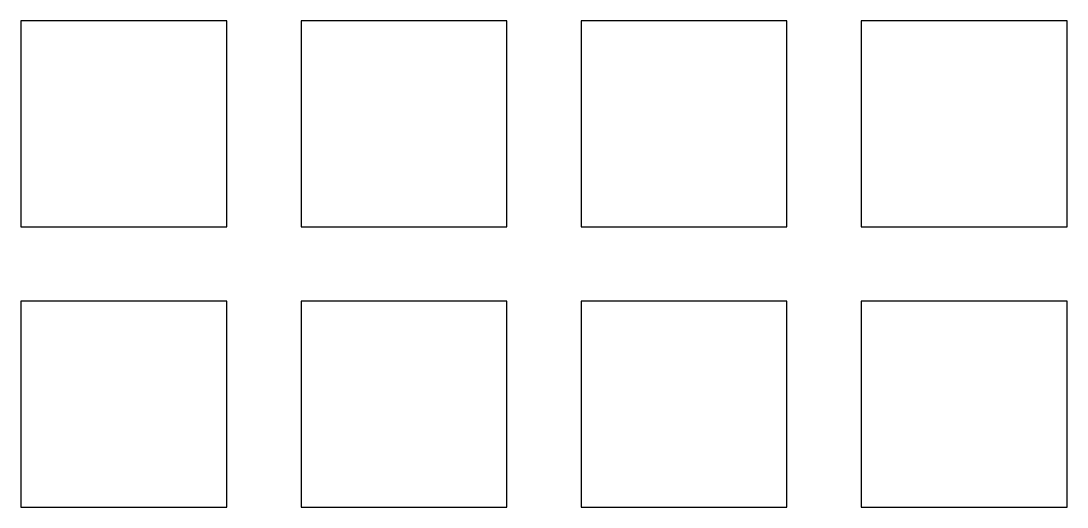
# Model space of a CAD drawing. Header units: millimetres. Extents: x -7 to 64.2, y -7 to 26.1.
import ezdxf

# ---------------------------------------------------------------- set-up
doc = ezdxf.new("R2010")
doc.units = ezdxf.units.MM

msp = doc.modelspace()

# ---------------------------------------------------------------- linework, layer by layer
for p, q in [((7, 26.05), (-7, 26.05)), ((-7, 26.05), (-7, 12.05)), ((7, 12.05), (7, 26.05)), ((26.05, 26.05), (12.05, 26.05)), ((12.05, 26.05), (12.05, 12.05)), ((26.05, 12.05), (26.05, 26.05)), ((45.1, 26.05), (31.1, 26.05)), ((31.1, 26.05), (31.1, 12.05)), ((45.1, 12.05), (45.1, 26.05)), ((64.15, 26.05), (50.15, 26.05)), ((50.15, 26.05), (50.15, 12.05)), ((64.15, 12.05), (64.15, 26.05)), ((-7, 12.05), (7, 12.05)), ((12.05, 12.05), (26.05, 12.05)), ((31.1, 12.05), (45.1, 12.05)), ((50.15, 12.05), (64.15, 12.05)), ((7, 7), (-7, 7)), ((-7, 7), (-7, -7)), ((7, -7), (7, 7)), ((26.05, 7), (12.05, 7)), ((12.05, 7), (12.05, -7)), ((26.05, -7), (26.05, 7)), ((45.1, 7), (31.1, 7)), ((31.1, 7), (31.1, -7)), ((45.1, -7), (45.1, 7)), ((64.15, 7), (50.15, 7)), ((50.15, 7), (50.15, -7)), ((64.15, -7), (64.15, 7)), ((-7, -7), (7, -7)), ((12.05, -7), (26.05, -7)), ((31.1, -7), (45.1, -7)), ((50.15, -7), (64.15, -7))]:
    msp.add_line(p, q)

doc.saveas('drawing.dxf')
